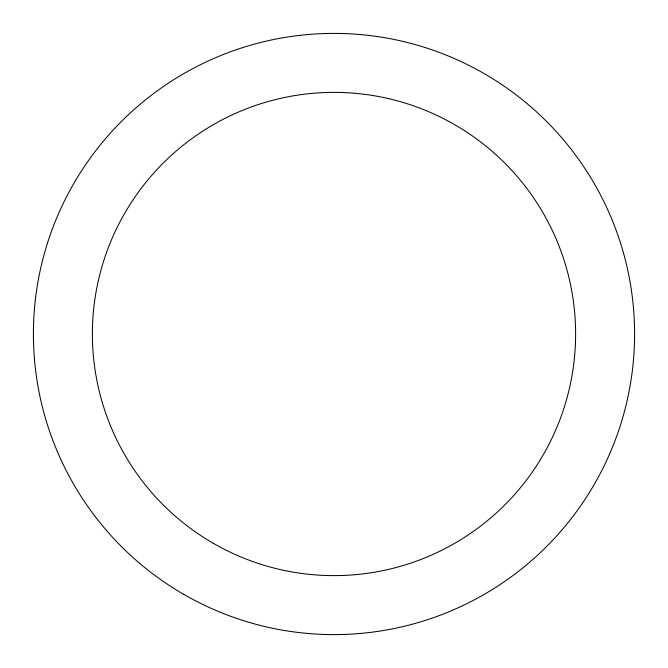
<?xml version="1.0" encoding="UTF-8"?>
<svg xmlns="http://www.w3.org/2000/svg" width="668" height="668" viewBox="0 0 668 668"><rect width="100%" height="100%" fill="white"/><g stroke="black" fill="none" stroke-linecap="round" stroke-linejoin="round"><path stroke-width="1" d="M183.7 594.328A300.6 300.6 0 0 0 634.6 334A300.6 300.6 0 0 0 183.7 73.672A300.6 300.6 0 0 0 183.7 594.328M213.192 543.251A241.616 241.616 0 0 0 575.616 334A241.616 241.616 0 0 0 213.192 124.749A241.616 241.616 0 0 0 213.192 543.251"/></g></svg>
